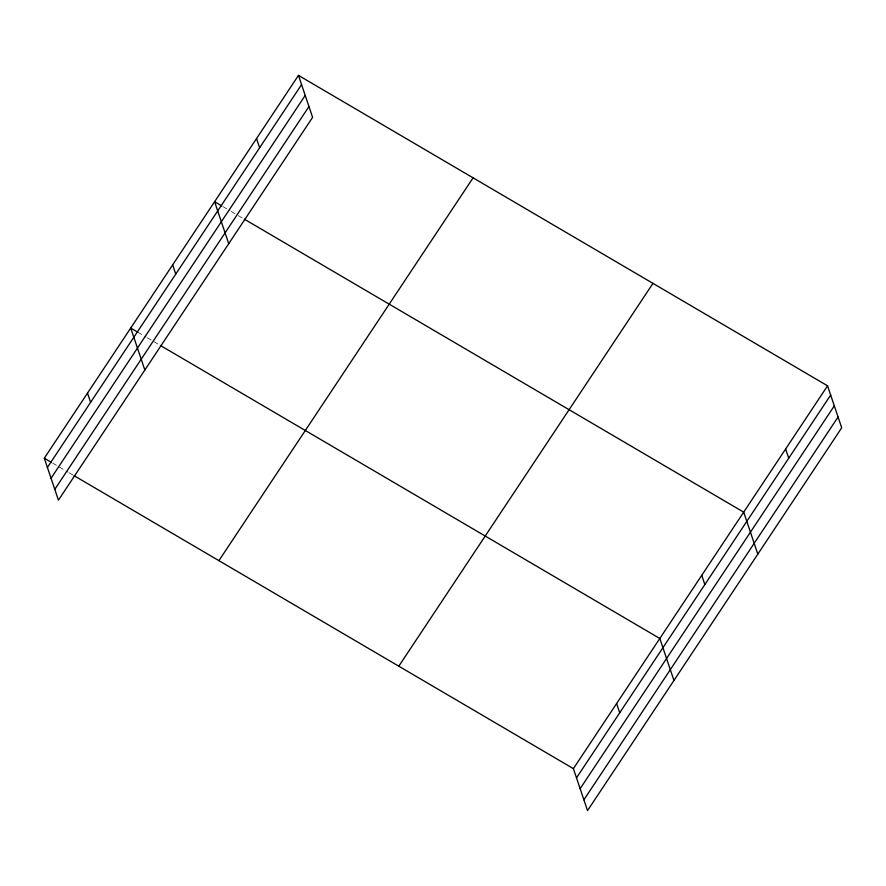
<?xml version="1.0" encoding="UTF-8"?>
<svg xmlns="http://www.w3.org/2000/svg" width="886" height="886" viewBox="0 0 886 886"><rect width="100%" height="100%" fill="white"/><g stroke="black" fill="none" stroke-linecap="round" stroke-linejoin="round"><path stroke-width="0.66" stroke-dasharray="4.43 3.32" d="M222.907 206.593L230.039 210.779M231.224 211.477L237.16 214.955M238.345 215.652L243.096 218.443M137.839 332.228L146.157 337.112M147.342 337.81L159.225 344.776M52.617 463.09L68.056 472.149M69.241 472.847L72.807 474.929"/><path stroke-width="1.33" d="M298.471 75.388L312.603 117.362L58.432 500.18L44.3 458.206L298.471 75.388L827.568 385.82L841.7 427.794L587.529 810.612L573.397 768.638L73.992 475.627M47.401 467.431L301.572 84.602M51.045 478.241L305.216 95.411M54.788 489.371L308.959 106.553M218.908 560.65L473.08 177.831M398.8 666.194L652.971 283.376M573.397 768.638L827.568 385.82M576.509 777.864L830.68 395.034M580.142 788.673L834.313 405.843M583.896 799.803L838.067 416.985M221.721 205.895L214.6 201.72L228.721 243.694M244.292 219.141L743.697 512.152L757.818 554.127M137.839 332.228L130.718 328.053L144.85 370.027M160.41 345.474L659.815 638.485L673.947 680.459M44.3 458.206L51.421 462.392M785.638 448.98L788.739 458.206M701.756 575.313L704.857 584.538M616.612 703.562L619.713 712.787M256.53 138.548L259.631 147.774M172.659 264.881L175.76 274.106M87.515 393.129L90.616 402.355"/></g></svg>
